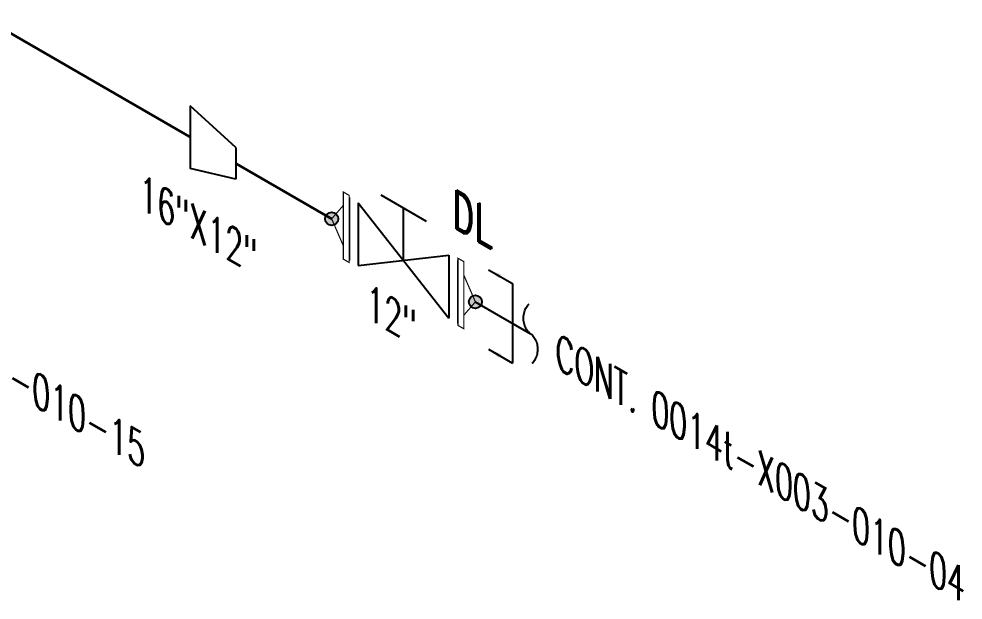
# Model space of a CAD drawing. Header units: inches. Extents: x 0 to 17.2, y 0 to 11.2.
# Drawn here: x 10.209 to 13.026, y 1.661 to 3.394 of the extents above; entities that cross this region are included whole.
import ezdxf

# ---------------------------------------------------------------- set-up
doc = ezdxf.new("R2010")
doc.units = ezdxf.units.IN
doc.header["$MEASUREMENT"] = 0
doc.linetypes.add('HIDDEN2', pattern=[0.1875, 0.125, -0.0625])
for name, color, linetype in [('3', 1, 'Continuous'), ('COMP', 1, 'Continuous'), ('Continuation', 7, 'Continuous'), ('DL', 20, 'Continuous'), ('FITTINGS', 4, 'Continuous'), ('PIPE-ANNO', 150, 'HIDDEN2'), ('TEXT', 7, 'Continuous'), ('UNAS.PIPE', 251, 'Continuous'), ('Welds', 7, 'Continuous')]:
    doc.layers.add(name, color=color, linetype=linetype)
doc.layers.add('PIPE', color=7, linetype='Continuous', lineweight=30)
doc.styles.add('ISO330', font='romand.shx', dxfattribs={"width": 0.85, "height": 0.05})
doc.styles.add('PART_Standard', font='romans', dxfattribs={"width": 0.8, "height": 0.09})
doc.styles.add('Richmond', font='arial.ttf')
doc.dimstyles.new('Richmond', dxfattribs={"dimtxt": 0.18, "dimasz": 0.18, "dimexe": 0.18, "dimexo": 0.0625, "dimgap": 0.09, "dimtad": 0, "dimtih": 1, "dimtoh": 1, "dimdec": 4, "dimzin": 0, "dimdsep": 46, "dimtxsty": 'Richmond', "dimcen": 0.09, "dimadec": 0, "dimazin": 0, "dimtfac": 1, "dimtdec": 4, "dimtofl": 0, "dimtmove": 0, "dimatfit": 3, "dimfxl": 1, "dimtolj": 1, "dimtzin": 0, "dimarcsym": 0})

# ---------------------------------------------------------------- blocks, each defined once
blk = doc.blocks.new('DL_330')
at = {"layer": 'DL', "style": 'ISO330', "oblique": 330, "width": 0.85}
blk.add_text('DL', height=0.1, rotation=330, dxfattribs=at).set_placement((0, 0))
blk = doc.blocks.new('2_REDUCER_THREAD_CONCENTRIC_30')
at = {"color": 0, "linetype": 'ByBlock', "lineweight": -2}
blk.add_wipeout([(0.0677, 0.0859), (-0.0677, 0.0547), (-0.0677, -0.1328), (0.0677, -0.0078)], dxfattribs=at)
for p, q in [((0.0677, 0.0859), (-0.0677, 0.0547)), ((0.0677, -0.0078), (0.0677, 0.0859)), ((-0.0677, -0.1328), (-0.0677, 0.0547)), ((0.0677, -0.0078), (-0.0677, -0.1328))]:
    blk.add_line(p, q, dxfattribs=at)
blk = doc.blocks.new('1_Text_330')
at = {"layer": 'TEXT', "style": 'PART_Standard', "oblique": 330, "width": 0.8}
blk.add_attdef('3/4"', (0, 0), '', height=0.09, rotation=330, dxfattribs=at)
blk = doc.blocks.new('3_VALVE_FLANGE_GATE_30')
at = {"color": 0, "linetype": 'ByBlock', "lineweight": -2}
blk.add_wipeout([(-0.1624, -0.1875), (-0.1353, -0.1719), (0, 0), (0.1353, -0.0156), (0.1624, 0), (0.1624, 0.1875), (0.1353, 0.1719), (0, 0), (-0.1353, 0.0156), (-0.1624, 0)], dxfattribs=at)
for p, q in [((0.1353, 0.1719), (-0.1353, -0.1719)), ((0.0677, 0.1953), (-0.0677, 0.1172)), ((0.1353, 0.1719), (0.1353, -0.0156)), ((0.1624, 0.1875), (0.1624, 0)), ((0, 0), (0, 0.1563)), ((-0.1624, 0), (-0.1624, -0.1875)), ((-0.1353, 0.0156), (-0.1353, -0.1719)), ((0.1353, -0.0156), (-0.1353, 0.0156))]:
    blk.add_line(p, q, dxfattribs=at)
blk = doc.blocks.new('AM9A04')
at = {"linetype": 'Continuous', "const_width": 0.01}
blk.add_lwpolyline([(0, -0.2887), (0, 0.2887), (-0.05, 0.3175), (-0.05, -0.2598)], close=True, dxfattribs=at)
at = {"const_width": 0.01}
blk.add_lwpolyline([(-0.05, -0.1443), (-0.15, 0.0866), (-0.05, 0.2021)], dxfattribs=at)
blk = doc.blocks.new('A09')
at = {"layer": 'Welds'}
h = blk.add_hatch(color=256, dxfattribs=at)
h.dxf.hatch_style = 1
h.paths.add_polyline_path([(-0.03, 0, 1), (0.03, 0, 1)])
blk.add_circle((0, 0), 0.03, dxfattribs=at)
blk = doc.blocks.new('*U14')
blk.add_wipeout([(0.052, -0.03), (0.0173, -0.07), (0.0173, -0.1101), (0, -0.1001), (0, 0.1001), (0.0173, 0.0901), (0.0173, 0.05)]).dxf.layer = 'COMP'
at = {"layer": '3', "xscale": 0.65, "yscale": 0.65, "zscale": 0.65}
blk.add_blockref('A09', (0.052, -0.03), dxfattribs=at)
at = {"layer": 'COMP', "xscale": 0.3466300616258731, "yscale": 0.3466300616258731, "zscale": 0.3466300616258731, "rotation": 180}
blk.add_blockref('AM9A04', (0, 0), dxfattribs=at)
blk = doc.blocks.new('1_BREAK-PIPE_PIPE_00')
at = {"color": 0, "linetype": 'ByBlock', "lineweight": -2}
for centre, major_axis in [((-0.0298, 0.0919), (0, -0.101)), ((0.0298, -0.0919), (0, 0.101))]:
    blk.add_ellipse(centre, major_axis=major_axis, ratio=0.711978, start_param=0.427466, end_param=3.141593, dxfattribs=at)
blk = doc.blocks.new('1_Tilde_00')
at = {"layer": 'PIPE-ANNO', "xscale": -0.5000000000000001, "yscale": 0.5, "zscale": 0.5}
blk.add_blockref('1_BREAK-PIPE_PIPE_00', (0, 0), dxfattribs=at)
blk = doc.blocks.new('1_Cont_330')
at = {"layer": 'Continuation', "style": 'PART_Standard', "oblique": 330, "width": 0.8}
blk.add_attdef('CONT.', (0, 0), '', height=0.09, rotation=330, dxfattribs=at)
blk = doc.blocks.new('*U86')
at = {"color": 20, "linetype": 'ByBlock', "ltscale": 0.7}
blk.add_line((-0.0541, 0.1498), (-0.0541, -0.0873), dxfattribs=at)
for points in [[(-0.1257, 0.191), (-0.0541, 0.1498)], [(-0.1257, -0.0459), (-0.0541, -0.0873)]]:
    blk.add_leader(points, dimstyle='Richmond', override={"dimasz": 0.04, "dimgap": 0.09, "dimtad": 0}, dxfattribs=at)

msp = doc.modelspace()

# ---------------------------------------------------------------- linework, layer by layer
at = {"layer": 'PIPE'}
msp.add_line((6.8927, 5.2511), (11.5187, 2.5803), dxfattribs=at)
at = {"layer": 'UNAS.PIPE'}
msp.add_line((11.5187, 2.5803), (11.7352, 2.4553), dxfattribs=at)

# ---------------------------------------------------------------- block references
for name, p in [('DL_330', (11.5013, 2.7749)), ('1_Tilde_00', (11.7352, 2.4553))]:
    msp.add_blockref(name, p)
at = {"layer": 'Continuation'}
for p, values in [((9.3642, 2.755), {'CONT.': 'CONT. 0014t-X001-010-15'}), ((11.8098, 2.3555), {'CONT.': 'CONT. 0014t-X003-010-04'})]:
    msp.add_blockref('1_Cont_330', p, dxfattribs=at).add_auto_attribs(values)
at = {"layer": 'DL'}
msp.add_blockref('*U86', (11.7352, 2.4553), dxfattribs=at)

# ---------------------------------------------------------------- next in the draw order: block references
at = {"layer": 'FITTINGS', "xscale": -1, "rotation": 180}
msp.add_blockref('2_REDUCER_THREAD_CONCENTRIC_30', (10.7879, 3.0022), dxfattribs=at)
at = {"layer": 'UNAS.PIPE', "xscale": -1}
msp.add_blockref('3_VALVE_FLANGE_GATE_30', (11.3563, 2.6741), dxfattribs=at)

# ---------------------------------------------------------------- next in the draw order: block references
at = {"layer": 'COMP', "ltscale": 0.65, "rotation": 180}
msp.add_blockref('*U14', (11.194, 2.7678), dxfattribs=at)
at = {"layer": 'TEXT'}
msp.add_blockref('1_Text_330', (10.5682, 2.8306), dxfattribs=at).add_auto_attribs({'3/4"': '16"X12"'})
ref = msp.add_blockref('1_Text_330', (11.2457, 2.5033), dxfattribs=at)
ref.add_attrib('3/4"', '12"', (11.2457, 2.5033), dxfattribs={"layer": 'UNAS.PIPE', "height": 0.09, "rotation": 330, "style": 'PART_Standard', "oblique": 330, "width": 0.8})

# ---------------------------------------------------------------- next in the draw order: wipeouts: each hides what was drawn before it
msp.add_wipeout([(11.5707, 2.5503), (11.536, 2.5103), (11.536, 2.4703), (11.5187, 2.4803), (11.5187, 2.6804), (11.536, 2.6704), (11.536, 2.6304)]).dxf.layer = 'UNAS.PIPE'

# ---------------------------------------------------------------- next in the draw order: hatches: boundary and pattern name
at = {"layer": 'UNAS.PIPE'}
h = msp.add_hatch(color=256, dxfattribs=at)
h.dxf.hatch_style = 1
h.paths.add_polyline_path([(11.5902, 2.5503, 1), (11.5512, 2.5503, 1)])

# ---------------------------------------------------------------- next in the draw order: linework, layer by layer
msp.add_circle((11.5707, 2.5503), 0.0195, dxfattribs=at)

# ---------------------------------------------------------------- next in the draw order: block references
at = {"layer": 'UNAS.PIPE', "xscale": 0.3466300616258731, "yscale": 0.3466300616258731, "zscale": 0.3466300616258731, "rotation": 180}
msp.add_blockref('AM9A04', (11.5187, 2.5803), dxfattribs=at)

doc.saveas('drawing.dxf')
